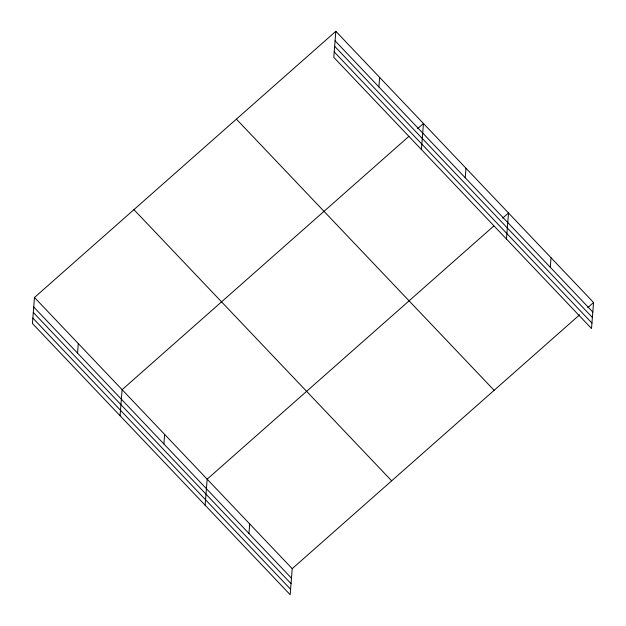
<?xml version="1.0" encoding="UTF-8"?>
<svg xmlns="http://www.w3.org/2000/svg" width="626" height="626" viewBox="0 0 626 626"><rect width="100%" height="100%" fill="white"/><g stroke="black" fill="none" stroke-linecap="round" stroke-linejoin="round"><path stroke-width="0.94" d="M335.826 31.3L333.783 57.334L591.515 328.525L593.565 302.491L335.826 31.3L34.485 297.475L32.435 323.509L290.174 594.7L292.217 568.666L579.676 314.761M77.546 353.111L78.297 343.58M120.067 415.719L122.109 389.685L408.833 136.421M163.887 443.959L164.638 434.428M205.117 505.205L207.167 479.172L493.891 225.916M248.945 533.454L249.696 523.923M378.894 86.936L379.646 77.405M421.408 149.536L423.458 123.502L417.612 128.674M465.235 177.784L465.987 168.253M506.465 239.03L508.515 212.996L502.662 218.161M550.293 267.279L551.037 257.74M587.72 307.656L593.565 302.491M335.082 40.831L592.814 312.022M334.652 46.277L592.392 317.468M334.206 51.888L591.946 323.079M236.385 119.136L494.125 390.327M133.925 209.64L391.665 480.831M34.485 297.475L292.217 568.666M33.734 307.014L291.473 578.197M33.303 312.46L291.043 583.643M32.865 318.071L290.597 589.254"/></g></svg>
